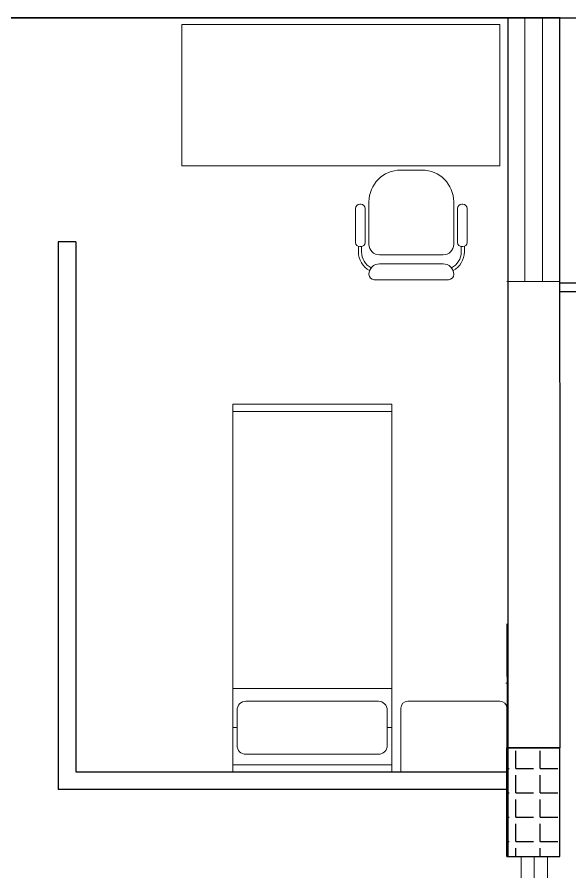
# Model space of a CAD drawing. Header units: inches. Extents: x 15 to 22798, y 21 to 21519.
# Drawn here: x 15408.5 to 15721.4, y 12829.2 to 13313 of the extents above; entities that cross this region are included whole.
import ezdxf

# ---------------------------------------------------------------- set-up
doc = ezdxf.new("R2010")
doc.units = ezdxf.units.IN
doc.header["$MEASUREMENT"] = 0
doc.layers.add('ARREDAMENTO', color=8, linetype='Continuous', lineweight=13)
doc.layers.add('PORTE_finestre_doors_windows', color=4, linetype='Continuous', lineweight=15)

msp = doc.modelspace()

# ---------------------------------------------------------------- hatches: boundary and pattern name
h = msp.add_hatch()
h.set_pattern_fill('ANGLE', color=0, scale=50)
h.set_pattern_definition([(360, (-3366.732, 7965.165), (1e-15, 13.75), [10, -3.75]), (90, (-3366.732, 7965.165), (-13.75, 2e-15), [10, -3.75])])
h.paths.add_polyline_path([(15715.71, 12899.5), (15715.71, 12837.91), (15685.71, 12837.91), (15685.71, 12899.5), (15715.71, 12899.5), (15715.78, 12899.5)])

# ---------------------------------------------------------------- linework, layer by layer
for p, q in [((15055.71, 13312.69), (15715.71, 13312.8)), ((15055.71, 13312.69), (15715.71, 13312.69)), ((15715.78, 12899.5), (15715.58, 13313.01)), ((15715.71, 13312.69), (17033.86, 13312.69)), ((15431.68, 13185.74), (15431.68, 12875.87)), ((15441.68, 13185.74), (15431.68, 13185.74)), ((15441.68, 13185.74), (15441.68, 12885.87)), ((15856.11, 13157.59), (15715.71, 13157.59)), ((15686.22, 12899.5), (15686.22, 12909.5)), ((15685.71, 12899.49), (15715.78, 12899.5)), ((15441.68, 12885.87), (15686.22, 12885.87)), ((15686.22, 12885.87), (15686.22, 12875.87)), ((15686.22, 12875.87), (15431.68, 12875.87))]:
    msp.add_line(p, q)
for points in [[(15686.22, 13312.69), (15686.22, 12837.91)], [(15715.71, 13162.69), (16001.61, 13162.69)], [(15685.71, 12837.91), (15685.7, 12899.49)]]:
    msp.add_lwpolyline(points)
msp.add_lwpolyline([(15685.71, 12837.91), (15715.71, 12837.91), (15715.71, 12899.5), (15685.71, 12899.5)], close=True)
at = {"layer": 'ARREDAMENTO'}
for p, q in [((15637.63, 13226.45), (15625.63, 13226.45)), ((15603.11, 13207.12), (15602.51, 13207.12)), ((15607.63, 13208.45), (15607.63, 13184.45)), ((15655.63, 13184.45), (15655.63, 13208.45)), ((15660.15, 13207.12), (15660.75, 13207.12)), ((15600.11, 13204.72), (15600.11, 13185.52)), ((15605.51, 13185.52), (15605.51, 13204.72)), ((15657.75, 13185.52), (15657.75, 13204.72)), ((15663.15, 13204.72), (15663.15, 13185.52)), ((15601.63, 13180.12), (15601.63, 13183.29)), ((15602.51, 13183.12), (15603.11, 13183.12)), ((15603.43, 13180.12), (15603.43, 13183.14)), ((15659.83, 13180.12), (15659.83, 13183.14)), ((15660.75, 13183.12), (15660.15, 13183.12)), ((15661.63, 13180.12), (15661.63, 13183.29)), ((15613.63, 13178.45), (15649.63, 13178.45)), ((15649.63, 13173.39), (15613.63, 13173.39)), ((15607.63, 13167.39), (15607.63, 13167.39)), ((15610.63, 13164.39), (15652.63, 13164.39)), ((15530.65, 13093.87), (15530.65, 12885.87)), ((15530.65, 13093.87), (15620.65, 13093.87)), ((15620.65, 13093.87), (15620.65, 12885.87)), ((15530.65, 13089.87), (15620.65, 13089.87)), ((15685.71, 12969.55), (15685.9, 12909.55)), ((15685.71, 12944.83), (15685.71, 12941.83)), ((15620.65, 12933.04), (15530.65, 12933.04)), ((15685.82, 12936.11), (15685.15, 12936.11)), ((15537.97, 12925.79), (15612.97, 12925.79)), ((15625.7, 12885.88), (15625.7, 12921.83)), ((15629.7, 12925.83), (15681.7, 12925.83)), ((15685.7, 12921.83), (15685.7, 12885.88)), ((15532.97, 12900.79), (15532.97, 12920.79)), ((15617.97, 12920.79), (15617.97, 12900.79)), ((15530.65, 12910.93), (15532.97, 12910.93)), ((15617.97, 12910.93), (15620.65, 12910.93)), ((15685.7, 12899.49), (15685.71, 12884.83)), ((15612.97, 12895.79), (15537.97, 12895.79)), ((15620.65, 12889.87), (15530.65, 12889.87)), ((15620.65, 12885.87), (15530.65, 12885.87)), ((15685.7, 12885.88), (15625.7, 12885.88))]:
    msp.add_line(p, q, dxfattribs=at)
msp.add_lwpolyline([(15501.65, 13228.76), (15681.65, 13228.76), (15681.65, 13308.76), (15501.65, 13308.76)], close=True, dxfattribs=at)
for centre, radius, start, end in [((15625.63, 13208.45), 18, 90, 180), ((15637.63, 13208.45), 18, 0, 90), ((15602.51, 13204.72), 2.4, 90, 180), ((15603.11, 13204.72), 2.4, 0, 90), ((15660.15, 13204.72), 2.4, 90, 180), ((15660.75, 13204.72), 2.4, 0, 90), ((15602.51, 13185.52), 2.4, 180, 270), ((15603.11, 13185.52), 2.4, 270, 0), ((15613.63, 13184.45), 6, 180, 270), ((15649.63, 13184.45), 6, 270, 0), ((15660.15, 13185.52), 2.4, 180, 270), ((15660.75, 13185.52), 2.4, 270, 0), ((15613.63, 13180.12), 12, 180, 242.1194), ((15613.63, 13180.12), 10.2, 180, 242.3805), ((15649.63, 13180.12), 10.2, 297.6195, 0), ((15649.63, 13180.12), 12, 297.8806, 0), ((15613.63, 13167.39), 6, 90, 180), ((15649.63, 13167.39), 6, 0, 90), ((15610.63, 13167.39), 3, 180, 270), ((15652.63, 13167.39), 3, 270, 360), ((15537.97, 12920.79), 5, 90, 180), ((15612.97, 12920.79), 5, 0, 90), ((15629.7, 12921.83), 4, 90, 180), ((15681.7, 12921.83), 4, 0, 90), ((15537.97, 12900.79), 5, 180, 270), ((15612.97, 12900.79), 5, 270, 0)]:
    msp.add_arc(centre, radius, start, end, dxfattribs=at)
at = {"layer": 'PORTE_finestre_doors_windows'}
for p, q in [((15695.78, 13312.69), (15695.78, 13163.37)), ((15705.78, 13163.37), (15705.78, 13312.8)), ((15695.78, 13263.37), (15695.78, 13163.37)), ((15715.82, 13163.37), (15685.71, 13163.37)), ((15715.82, 13163.37), (15685.71, 13163.37)), ((15697.2, 13163.37), (15707.2, 13163.37)), ((15697.2, 13163.37), (15707.2, 13163.37)), ((15701.22, 12837.91), (15701.22, 12717.91))]:
    msp.add_line(p, q, dxfattribs=at)
msp.add_lwpolyline([(15693.72, 12837.91), (15708.72, 12837.91), (15708.72, 12717.91), (15693.72, 12717.91)], close=True, dxfattribs=at)

doc.saveas('drawing.dxf')
